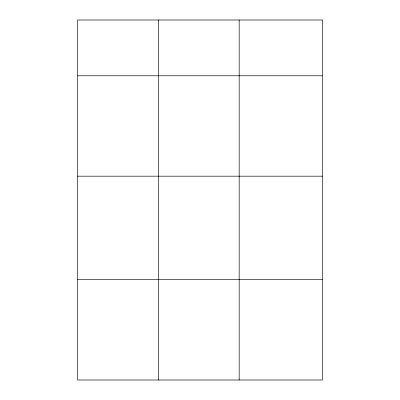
<?xml version="1.0" encoding="UTF-8"?>
<svg xmlns="http://www.w3.org/2000/svg" width="400" height="400" viewBox="0 0 400 400"><rect width="100%" height="100%" fill="white"/><g stroke="black" fill="none" stroke-linecap="round" stroke-linejoin="round"><path stroke-width="0.6" d="M77.62 75.78L322.38 75.78M77.62 176.175L322.38 176.175M77.62 279.61L322.38 279.61M239.16 20L239.16 380M158.39 20L158.39 380M322.38 20L77.62 20L77.62 380L322.38 380L322.38 20"/></g></svg>
